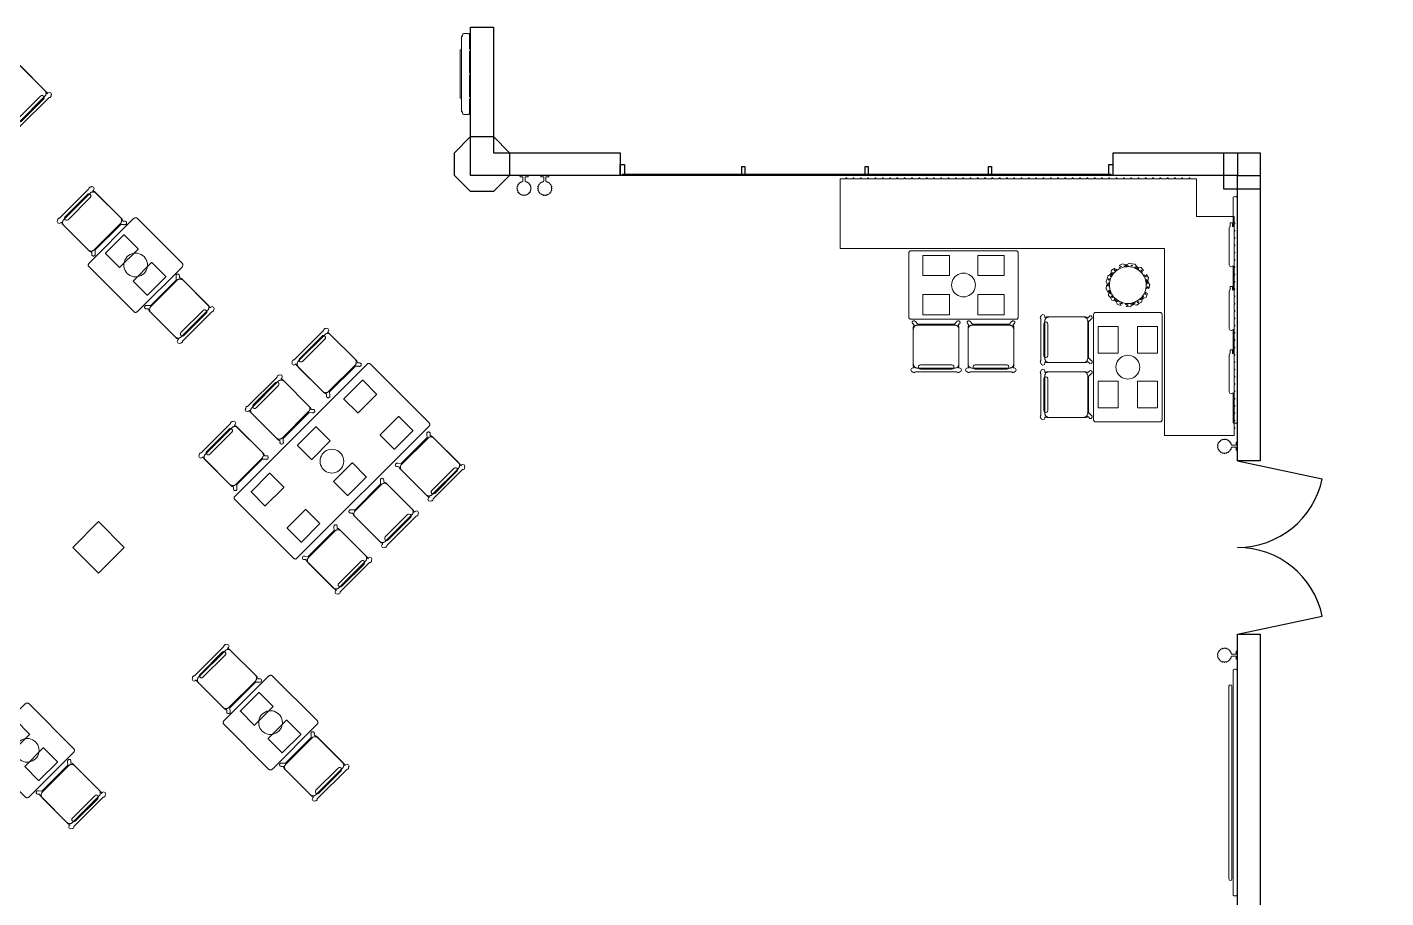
# Model space of a CAD drawing. Extents: x 2172.2 to 2210.6, y 415.3 to 458.1.
# Drawn here: x 2188.66 to 2203.54, y 437.28 to 446.82 of the extents above; entities that cross this region are included whole.
import ezdxf

# ---------------------------------------------------------------- set-up
doc = ezdxf.new("R2010")
doc.units = 0
for name, color, linetype, lineweight in [('AYAA_M3_BANQUETTES', 7, 'CONTINUOUS', 18), ('AYAA_M3_CHAIRS', 7, 'CONTINUOUS', 18), ('AYAA_M3_COLUMNS', 7, 'CONTINUOUS', 30), ('AYAA_M3_FINE_DETAIL', 7, 'CONTINUOUS', 9), ('AYAA_M3_GLAZING', 7, 'CONTINUOUS', 13), ('AYAA_M3_PLANTS', 7, 'CONTINUOUS', 18), ('AYAA_M3_TABLES', 7, 'CONTINUOUS', 18), ('AYAA_M3_WALL_DECOR', 7, 'CONTINUOUS', 13), ('AYAA_M3_WALL_LIGHTS', 7, 'CONTINUOUS', 13), ('AYAA_M3_WALLS', 7, 'CONTINUOUS', 30)]:
    doc.layers.add(name, color=color, linetype=linetype, lineweight=lineweight)

# ---------------------------------------------------------------- blocks, each defined once
blk = doc.blocks.new('AYAA_M3_ARCHITECTURE')
at = {"layer": 'AYAA_M3_COLUMNS', "linetype": 'CONTINUOUS', "lineweight": -2}
for points in [[(3.511421, 11.014322), (3.334645, 11.191097), (3.334678, 11.441131), (3.511421, 11.61787), (3.761419, 11.61787), (3.938195, 11.441095), (3.938195, 11.191097), (3.761419, 11.014322)], [(12.161418, 11.441093), (12.161418, 11.041099), (11.76142, 11.041145), (11.761422, 11.441093)], [(-0.56358, 7.398936), (-0.28074, 7.116096), (-0.56358, 6.833257), (-0.846388, 7.116131)]]:
    blk.add_lwpolyline(points, close=True, dxfattribs=at)
at = {"layer": 'AYAA_M3_GLAZING', "linetype": 'CONTINUOUS', "lineweight": -2}
blk.add_lwpolyline([(10.524808, 11.206096), (10.524808, 11.191096), (5.174808, 11.191096), (5.174808, 11.206096)], close=True, dxfattribs=at)
at = {"layer": 'AYAA_M3_WALLS', "linetype": 'CONTINUOUS', "lineweight": -2}
for points in [[(3.51142, 11.191096), (3.51142, 12.816096), (3.76142, 12.816096), (3.76142, 11.441096), (5.149808, 11.441096), (5.149808, 11.191096)], [(5.151808, 11.311096), (5.197808, 11.311096), (5.197808, 11.191096), (5.151808, 11.191096)], [(10.501808, 11.311096), (10.547808, 11.311096), (10.547808, 11.191096), (10.501808, 11.191096)], [(10.549808, 11.441096), (11.91142, 11.441096), (11.91142, 11.191096), (10.549808, 11.191096)], [(6.482808, 11.291096), (6.516808, 11.291096), (6.516808, 11.191096), (6.482808, 11.191096)], [(7.866808, 11.291096), (7.866808, 11.191096), (7.832808, 11.191096), (7.832808, 11.291096)], [(9.216808, 11.291096), (9.216808, 11.191096), (9.182808, 11.191096), (9.182808, 11.291096)], [(11.91142, 11.191096), (12.16142, 11.191096), (12.16142, 8.066096), (11.91142, 8.066096)], [(11.91142, 2.791096), (11.91142, 6.166096), (12.16142, 6.166096), (12.16142, 3.041096), (13.53642, 3.041096), (13.53642, 2.791096)]]:
    blk.add_lwpolyline(points, close=True, dxfattribs=at)
blk = doc.blocks.new('AYAA_M3_DOOR_D2')
at = {"color": 0, "linetype": 'CONTINUOUS'}
for points in [[(-0.95, 0), (-0.752, 0.929)], [(0.95, 0), (0.752, 0.929)]]:
    blk.add_lwpolyline(points, dxfattribs=at)
at = {"color": 0}
for centre, start, end in [((-0.95, 0), 0, 78), ((0.95, 0), 102, 180)]:
    blk.add_arc(centre, 0.95, start, end, dxfattribs=at)
blk = doc.blocks.new('AYAA_M3_UNIQUE_WALL_COMPOSITION_07')
at = {"color": 0, "linetype": 'CONTINUOUS', "lineweight": -2}
for points in [[(-0.41515, -0.086), (-0.41515, -0.084), (-0.414482, -0.081503), (-0.412647, -0.079668), (-0.412019, -0.0795), (-0.42865, -0.0795), (-0.435641, -0.07763), (-0.44078, -0.072491), (-0.44265, -0.0655), (-0.44265, -0.0185), (-0.44078, -0.011509), (-0.435641, -0.00637), (-0.42865, -0.0045), (-0.27105, -0.0045), (-0.27105, -0.003), (-0.44265, -0.003), (-0.44265, 0.008), (0.44265, 0.008), (0.44265, -0.003), (0.27105, -0.003), (0.27105, -0.0045), (0.42865, -0.0045), (0.435641, -0.00637), (0.44078, -0.011509), (0.44265, -0.0185), (0.44265, -0.0655), (0.44078, -0.072491), (0.435641, -0.07763), (0.42865, -0.0795), (0.412019, -0.0795), (0.412647, -0.079668), (0.414482, -0.081503), (0.41515, -0.084), (0.41515, -0.086), (0.414482, -0.088497), (0.412647, -0.090332), (0.41015, -0.091), (-0.41015, -0.091), (-0.412647, -0.090332), (-0.414482, -0.088497)], [(-0.258508, -0.092), (0.258508, -0.092), (0.26416, -0.094343), (0.266501, -0.1), (0.26416, -0.105657), (0.258508, -0.108), (-0.258508, -0.108), (-0.264164, -0.105657), (-0.266508, -0.1), (-0.264164, -0.094343)], [(-0.01, -0.003), (-0.25105, -0.003), (-0.25105, -0.0045), (-0.01, -0.0045)], [(0.25105, -0.003), (0.01, -0.003), (0.01, -0.0045), (0.25105, -0.0045)]]:
    blk.add_lwpolyline(points, close=True, dxfattribs=at)
blk = doc.blocks.new('AYAA_M3_UNIQUE_WALL_COMPOSITION_11')
at = {"color": 0, "linetype": 'CONTINUOUS', "lineweight": -2}
blk.add_lwpolyline([(-0.914183, -0.046797), (-0.907914, -0.0442), (-1.22544, -0.0442), (-1.233709, -0.041988), (-1.239788, -0.035909), (-1.242, -0.02764), (-1.242, -0.01936), (-1.239788, -0.011091), (-1.234257, -0.00556), (-1.242, -0.00556), (-1.242, 0.00456), (1.242, 0.00456), (1.242, -0.00556), (1.234257, -0.00556), (1.239788, -0.011091), (1.242, -0.01936), (1.242, -0.02764), (1.239788, -0.035909), (1.233709, -0.041988), (1.22544, -0.0442), (0.907843, -0.0442), (0.914067, -0.046797), (0.920756, -0.06306), (0.914067, -0.079323), (0.89792, -0.08606), (0.49312, -0.08606), (0.476857, -0.079323), (0.475837, -0.07686), (0.44252, -0.07686), (0.43933, -0.072818), (0.438009, -0.06306), (0.43933, -0.053302), (0.44252, -0.04926), (0.475837, -0.04926), (0.476857, -0.046797), (0.483126, -0.0442), (0.212323, -0.0442), (0.218547, -0.046797), (0.225236, -0.06306), (0.218547, -0.079323), (0.2024, -0.08606), (-0.2024, -0.08606), (-0.218663, -0.079323), (-0.219683, -0.07686), (-0.253, -0.07686), (-0.25619, -0.072818), (-0.257511, -0.06306), (-0.25619, -0.053302), (-0.253, -0.04926), (-0.219683, -0.04926), (-0.218663, -0.046797), (-0.212394, -0.0442), (-0.483197, -0.0442), (-0.476973, -0.046797), (-0.470284, -0.06306), (-0.476973, -0.079323), (-0.49312, -0.08606), (-0.89792, -0.08606), (-0.914183, -0.079323), (-0.915203, -0.07686), (-0.94852, -0.07686), (-0.95171, -0.072818), (-0.953031, -0.06306), (-0.95171, -0.053302), (-0.94852, -0.04926), (-0.915203, -0.04926)], close=True, dxfattribs=at)
blk = doc.blocks.new('AYAA_M3_UNIQUE_WALL_COMPOSITION_12')
at = {"color": 0, "linetype": 'CONTINUOUS', "lineweight": -2}
for points in [[(-1.239788, -0.036029), (-1.242, -0.02776), (-1.242, -0.01948), (-1.239788, -0.011211), (-1.234257, -0.00568), (-1.242, -0.00568), (-1.242, 0.00444), (1.242, 0.00444), (1.242, -0.00568), (1.234257, -0.00568), (1.239788, -0.011211), (1.242, -0.01948), (1.242, -0.02776), (1.239788, -0.036029), (1.233709, -0.042108), (1.22544, -0.04432), (-1.22544, -0.04432), (-1.233709, -0.042108)], [(-1.067653, -0.06067), (-1.056126, -0.05582), (1.056126, -0.05582), (1.067653, -0.06067), (1.072428, -0.07238), (1.067653, -0.08409), (1.056126, -0.08894), (-1.056126, -0.08894), (-1.067653, -0.08409), (-1.072428, -0.07238)]]:
    blk.add_lwpolyline(points, close=True, dxfattribs=at)
blk = doc.blocks.new('AYAA_M3_SCONCE')
at = {"color": 0, "linetype": 'CONTINUOUS', "lineweight": -2}
blk.add_lwpolyline([(-0.066057, -0.178967), (-0.064423, -0.178291), (-0.064952, -0.1775), (-0.069291, -0.168701), (-0.071015, -0.163622), (-0.072921, -0.164412), (-0.075043, -0.163533), (-0.075921, -0.161412), (-0.075043, -0.15929), (-0.072921, -0.158412), (-0.072618, -0.158538), (-0.074358, -0.149789), (-0.074835, -0.142517), (-0.076, -0.143), (-0.078121, -0.142121), (-0.079, -0.14), (-0.078121, -0.137879), (-0.076, -0.137), (-0.074835, -0.137483), (-0.074358, -0.130211), (-0.072618, -0.121462), (-0.072921, -0.121588), (-0.075043, -0.12071), (-0.075921, -0.118588), (-0.075043, -0.116467), (-0.072921, -0.115588), (-0.071015, -0.116378), (-0.069291, -0.111299), (-0.064952, -0.1025), (-0.064423, -0.101709), (-0.066057, -0.101033), (-0.066935, -0.098911), (-0.066057, -0.09679), (-0.063935, -0.095911), (-0.061814, -0.09679), (-0.061555, -0.097416), (-0.059501, -0.094343), (-0.053033, -0.086967), (-0.050898, -0.085095), (-0.051891, -0.084684), (-0.052769, -0.082563), (-0.051891, -0.080442), (-0.049769, -0.079563), (-0.047648, -0.080442), (-0.0471, -0.081764), (-0.045657, -0.080499), (-0.0375, -0.075048), (-0.033493, -0.073072), (-0.033693, -0.072989), (-0.034572, -0.070868), (-0.033693, -0.068747), (-0.031572, -0.067868), (-0.02945, -0.068747), (-0.028646, -0.07069), (-0.019411, -0.067556), (-0.013177, -0.066316), (-0.013816, -0.064774), (-0.012937, -0.062652), (-0.012, -0.062264), (-0.012, -0.014), (-0.037, -0.014), (-0.040995, -0.012931), (-0.043931, -0.009995), (-0.045, -0.006), (-0.043931, -0.002005), (-0.040995, 0.000931), (-0.037, 0.002), (0.037, 0.002), (0.040995, 0.000931), (0.043931, -0.002005), (0.045, -0.006), (0.043931, -0.009995), (0.040995, -0.012931), (0.037, -0.014), (0.012, -0.014), (0.012, -0.062264), (0.012937, -0.062652), (0.013816, -0.064774), (0.013177, -0.066316), (0.019411, -0.067556), (0.028646, -0.07069), (0.02945, -0.068747), (0.031572, -0.067868), (0.033693, -0.068747), (0.034572, -0.070868), (0.033693, -0.072989), (0.033493, -0.073072), (0.0375, -0.075048), (0.045657, -0.080499), (0.0471, -0.081764), (0.047648, -0.080442), (0.049769, -0.079563), (0.051891, -0.080442), (0.052769, -0.082563), (0.051891, -0.084684), (0.050898, -0.085095), (0.053033, -0.086967), (0.059501, -0.094343), (0.061555, -0.097416), (0.061814, -0.09679), (0.063935, -0.095911), (0.066057, -0.09679), (0.066935, -0.098911), (0.066057, -0.101033), (0.064423, -0.101709), (0.064952, -0.1025), (0.069291, -0.111299), (0.071015, -0.116378), (0.072921, -0.115588), (0.075043, -0.116467), (0.075921, -0.118588), (0.075043, -0.12071), (0.072921, -0.121588), (0.072618, -0.121462), (0.074358, -0.130211), (0.074835, -0.137483), (0.076, -0.137), (0.078121, -0.137879), (0.079, -0.14), (0.078121, -0.142121), (0.076, -0.143), (0.074835, -0.142517), (0.074358, -0.149789), (0.072618, -0.158538), (0.072921, -0.158412), (0.075043, -0.15929), (0.075921, -0.161412), (0.075043, -0.163533), (0.072921, -0.164412), (0.071015, -0.163622), (0.069291, -0.168701), (0.064952, -0.1775), (0.064423, -0.178291), (0.066057, -0.178967), (0.066935, -0.181089), (0.066057, -0.18321), (0.063935, -0.184089), (0.061814, -0.18321), (0.061555, -0.182584), (0.059501, -0.185657), (0.053033, -0.193033), (0.050898, -0.194905), (0.051891, -0.195316), (0.052769, -0.197437), (0.051891, -0.199558), (0.049769, -0.200437), (0.047648, -0.199558), (0.0471, -0.198236), (0.045657, -0.199501), (0.0375, -0.204952), (0.033493, -0.206928), (0.033693, -0.207011), (0.034572, -0.209132), (0.033693, -0.211253), (0.031572, -0.212132), (0.02945, -0.211253), (0.028646, -0.20931), (0.019411, -0.212444), (0.013177, -0.213684), (0.013816, -0.215226), (0.012937, -0.217348), (0.010816, -0.218226), (0.008695, -0.217348), (0.007816, -0.215226), (0.008131, -0.214467), (0, -0.215), (-0.008131, -0.214467), (-0.007816, -0.215226), (-0.008695, -0.217348), (-0.010816, -0.218226), (-0.012937, -0.217348), (-0.013816, -0.215226), (-0.013177, -0.213684), (-0.019411, -0.212444), (-0.028646, -0.20931), (-0.02945, -0.211253), (-0.031572, -0.212132), (-0.033693, -0.211253), (-0.034572, -0.209132), (-0.033693, -0.207011), (-0.033493, -0.206928), (-0.0375, -0.204952), (-0.045657, -0.199501), (-0.0471, -0.198236), (-0.047648, -0.199558), (-0.049769, -0.200437), (-0.051891, -0.199558), (-0.052769, -0.197437), (-0.051891, -0.195316), (-0.050898, -0.194905), (-0.053033, -0.193033), (-0.059501, -0.185657), (-0.061555, -0.182584), (-0.061814, -0.18321), (-0.063935, -0.184089), (-0.066057, -0.18321), (-0.066935, -0.181089)], close=True, dxfattribs=at)
blk = doc.blocks.new('AYAA_M3_DINING_TWO_SQUARE')
at = {"color": 0, "linetype": 'CONTINUOUS', "lineweight": -2}
blk.add_lwpolyline([(-0.374615, 0.353911), (-0.373471, 0.357725), (-0.371594, 0.36135), (-0.369032, 0.364695), (-0.365847, 0.367678), (-0.362118, 0.370225), (-0.357937, 0.372275), (-0.353407, 0.373776), (-0.348639, 0.374692), (-0.34375, 0.375), (0.34375, 0.375), (0.348639, 0.374692), (0.353407, 0.373776), (0.357937, 0.372275), (0.362118, 0.370225), (0.365847, 0.367678), (0.369032, 0.364695), (0.371594, 0.36135), (0.373471, 0.357725), (0.374615, 0.353911), (0.375, 0.35), (0.375, -0.35), (0.374615, -0.353911), (0.373471, -0.357725), (0.371594, -0.36135), (0.369032, -0.364695), (0.365847, -0.367678), (0.362118, -0.370225), (0.357937, -0.372275), (0.353407, -0.373776), (0.348639, -0.374692), (0.34375, -0.375), (-0.34375, -0.375), (-0.348639, -0.374692), (-0.353407, -0.373776), (-0.357937, -0.372275), (-0.362118, -0.370225), (-0.365847, -0.367678), (-0.369032, -0.364695), (-0.371594, -0.36135), (-0.373471, -0.357725), (-0.374615, -0.353911), (-0.375, -0.35), (-0.375, 0.35)], close=True, dxfattribs=at)
at = {"layer": 'AYAA_M3_FINE_DETAIL', "linetype": 'CONTINUOUS', "lineweight": -2}
for points in [[(-0.144733, 0.106001), (-0.145, 0.107), (-0.145, 0.323), (-0.144733, 0.323999), (-0.143999, 0.324733), (-0.143, 0.325), (0.143, 0.325), (0.143999, 0.324733), (0.144733, 0.323999), (0.145, 0.323), (0.145, 0.107), (0.144733, 0.106001), (0.143999, 0.105267), (0.143, 0.105), (-0.143, 0.105), (-0.143999, 0.105267)], [(-0.123637, 0.040172), (-0.115831, 0.059019), (-0.105172, 0.076412), (-0.091924, 0.091924), (-0.076412, 0.105172), (-0.059019, 0.115831), (-0.040172, 0.123637), (-0.020336, 0.128399), (0, 0.13), (0.020336, 0.128399), (0.040172, 0.123637), (0.059019, 0.115831), (0.076412, 0.105172), (0.091924, 0.091924), (0.105172, 0.076412), (0.115831, 0.059019), (0.123637, 0.040172), (0.128399, 0.020336), (0.13, 0), (0.128399, -0.020336), (0.123637, -0.040172), (0.115831, -0.059019), (0.105172, -0.076412), (0.091924, -0.091924), (0.076412, -0.105172), (0.059019, -0.115831), (0.040172, -0.123637), (0.020336, -0.128399), (0, -0.13), (-0.020336, -0.128399), (-0.040172, -0.123637), (-0.059019, -0.115831), (-0.076412, -0.105172), (-0.091924, -0.091924), (-0.105172, -0.076412), (-0.115831, -0.059019), (-0.123637, -0.040172), (-0.128399, -0.020336), (-0.13, 0), (-0.128399, 0.020336)], [(-0.144733, -0.106001), (-0.143999, -0.105267), (-0.143, -0.105), (0.143, -0.105), (0.143999, -0.105267), (0.144733, -0.106001), (0.145, -0.107), (0.145, -0.323), (0.144733, -0.323999), (0.143999, -0.324733), (0.143, -0.325), (-0.143, -0.325), (-0.143999, -0.324733), (-0.144733, -0.323999), (-0.145, -0.323), (-0.145, -0.107)]]:
    blk.add_lwpolyline(points, close=True, dxfattribs=at)
blk = doc.blocks.new('AYAA_M3_CHAIR_OLIVE')
at = {"color": 0, "linetype": 'CONTINUOUS', "lineweight": -2}
for points in [[(-0.255, -0.233), (-0.242972, -0.233), (-0.245992, -0.22998), (-0.25, -0.215), (-0.25, 0.215), (-0.245992, 0.22998), (-0.240149, 0.235823), (-0.252556, 0.249383), (-0.254118, 0.250179), (-0.258321, 0.254382), (-0.26102, 0.259679), (-0.26195, 0.26555), (-0.26102, 0.271421), (-0.258321, 0.276718), (-0.254118, 0.280921), (-0.248821, 0.28362), (-0.24295, 0.28455), (-0.237079, 0.28362), (-0.231782, 0.280921), (-0.227579, 0.276718), (-0.22608, 0.273776), (-0.20172, 0.24715), (-0.200943, 0.245), (0.200943, 0.245), (0.20172, 0.24715), (0.22608, 0.273776), (0.227579, 0.276718), (0.231782, 0.280921), (0.237079, 0.28362), (0.24295, 0.28455), (0.248821, 0.28362), (0.254118, 0.280921), (0.258321, 0.276718), (0.26102, 0.271421), (0.26195, 0.26555), (0.26102, 0.259679), (0.258321, 0.254382), (0.254118, 0.250179), (0.252556, 0.249383), (0.240149, 0.235823), (0.245992, 0.22998), (0.25, 0.215), (0.25, -0.215), (0.245992, -0.22998), (0.242972, -0.233), (0.255, -0.233), (0.270556, -0.239444), (0.277, -0.255), (0.270556, -0.270556), (0.259027, -0.275332), (0.258321, -0.276718), (0.254118, -0.280921), (0.248821, -0.28362), (0.24295, -0.28455), (0.237079, -0.28362), (0.231782, -0.280921), (0.227861, -0.277), (-0.227861, -0.277), (-0.231782, -0.280921), (-0.237079, -0.28362), (-0.24295, -0.28455), (-0.248821, -0.28362), (-0.254118, -0.280921), (-0.258321, -0.276718), (-0.259027, -0.275332), (-0.270556, -0.270556), (-0.277, -0.255), (-0.270556, -0.239444)], [(-0.247475, -0.204863), (-0.248872, -0.200013), (-0.249717, -0.195038), (-0.25, -0.19), (-0.25, 0.19), (-0.249717, 0.195038), (-0.248872, 0.200013), (-0.247475, 0.204863), (-0.245544, 0.209525), (-0.243103, 0.213941), (-0.240182, 0.218057), (-0.23682, 0.22182), (-0.233057, 0.225182), (-0.228941, 0.228103), (-0.224525, 0.230544), (-0.219863, 0.232475), (-0.215013, 0.233872), (-0.210038, 0.234717), (-0.205, 0.235), (0.205, 0.235), (0.210038, 0.234717), (0.215013, 0.233872), (0.219863, 0.232475), (0.224525, 0.230544), (0.228941, 0.228103), (0.233057, 0.225182), (0.23682, 0.22182), (0.240182, 0.218057), (0.243103, 0.213941), (0.245544, 0.209525), (0.247475, 0.204863), (0.248872, 0.200013), (0.249717, 0.195038), (0.25, 0.19), (0.25, -0.19), (0.249717, -0.195038), (0.248872, -0.200013), (0.247475, -0.204863), (0.245544, -0.209525), (0.243103, -0.213941), (0.240182, -0.218057), (0.23682, -0.22182), (0.233057, -0.225182), (0.228941, -0.228103), (0.224525, -0.230544), (0.219863, -0.232475), (0.215013, -0.233872), (0.210038, -0.234717), (0.205, -0.235), (-0.205, -0.235), (-0.210038, -0.234717), (-0.215013, -0.233872), (-0.219863, -0.232475), (-0.224525, -0.230544), (-0.228941, -0.228103), (-0.233057, -0.225182), (-0.23682, -0.22182), (-0.240182, -0.218057), (-0.243103, -0.213941), (-0.245544, -0.209525)], [(-0.183735, -0.203506), (-0.1725, -0.2005), (0.1725, -0.2005), (0.183735, -0.203506), (0.191994, -0.211765), (0.195, -0.223), (0.191994, -0.234235), (0.183735, -0.242494), (0.1725, -0.2455), (-0.1725, -0.2455), (-0.183735, -0.242494), (-0.191994, -0.234235), (-0.195, -0.223), (-0.191994, -0.211765)]]:
    blk.add_lwpolyline(points, close=True, dxfattribs=at)
blk = doc.blocks.new('AYAA_M3_TABLE_SIX')
at = {"color": 0, "linetype": 'CONTINUOUS', "lineweight": -2}
blk.add_lwpolyline([(-1.05, -0.455), (-1.05, 0.455), (-1.049786, 0.458263), (-1.049148, 0.46147), (-1.048097, 0.464567), (-1.046651, 0.4675), (-1.044834, 0.470219), (-1.042678, 0.472678), (-1.040219, 0.474834), (-1.0375, 0.476651), (-1.034567, 0.478097), (-1.03147, 0.479148), (-1.028263, 0.479786), (-1.025, 0.48), (1.025, 0.48), (1.028263, 0.479786), (1.03147, 0.479148), (1.034567, 0.478097), (1.0375, 0.476651), (1.040219, 0.474834), (1.042678, 0.472678), (1.044834, 0.470219), (1.046651, 0.4675), (1.048097, 0.464567), (1.049148, 0.46147), (1.049786, 0.458263), (1.05, 0.455), (1.05, -0.455), (1.049786, -0.458263), (1.049148, -0.46147), (1.048097, -0.464567), (1.046651, -0.4675), (1.044834, -0.470219), (1.042678, -0.472678), (1.040219, -0.474834), (1.0375, -0.476651), (1.034567, -0.478097), (1.03147, -0.479148), (1.028263, -0.479786), (1.025, -0.48), (-1.025, -0.48), (-1.028263, -0.479786), (-1.03147, -0.479148), (-1.034567, -0.478097), (-1.0375, -0.476651), (-1.040219, -0.474834), (-1.042678, -0.472678), (-1.044834, -0.470219), (-1.046651, -0.4675), (-1.048097, -0.464567), (-1.049148, -0.46147), (-1.049786, -0.458263)], close=True, dxfattribs=at)
at = {"layer": 'AYAA_M3_FINE_DETAIL', "linetype": 'CONTINUOUS', "lineweight": -2}
for points in [[(-0.865, 0.388), (-0.864733, 0.388999), (-0.863999, 0.389733), (-0.863, 0.39), (-0.577, 0.39), (-0.576001, 0.389733), (-0.575267, 0.388999), (-0.575, 0.388), (-0.575, 0.172), (-0.575267, 0.171001), (-0.576001, 0.170267), (-0.577, 0.17), (-0.863, 0.17), (-0.863999, 0.170267), (-0.864733, 0.171001), (-0.865, 0.172)], [(0.143999, 0.389733), (0.144733, 0.388999), (0.145, 0.388), (0.145, 0.172), (0.144733, 0.171001), (0.143999, 0.170267), (0.143, 0.17), (-0.143, 0.17), (-0.143999, 0.170267), (-0.144733, 0.171001), (-0.145, 0.172), (-0.145, 0.388), (-0.144733, 0.388999), (-0.143999, 0.389733), (-0.143, 0.39), (0.143, 0.39)], [(0.577, 0.39), (0.863, 0.39), (0.863999, 0.389733), (0.864733, 0.388999), (0.865, 0.388), (0.865, 0.172), (0.864733, 0.171001), (0.863999, 0.170267), (0.863, 0.17), (0.577, 0.17), (0.576001, 0.170267), (0.575267, 0.171001), (0.575, 0.172), (0.575, 0.388), (0.575267, 0.388999), (0.576001, 0.389733)], [(-0.123637, 0.040172), (-0.115831, 0.059019), (-0.105172, 0.076412), (-0.091924, 0.091924), (-0.076412, 0.105172), (-0.059019, 0.115831), (-0.040172, 0.123637), (-0.020336, 0.128399), (0, 0.13), (0.020336, 0.128399), (0.040172, 0.123637), (0.059019, 0.115831), (0.076412, 0.105172), (0.091924, 0.091924), (0.105172, 0.076412), (0.115831, 0.059019), (0.123637, 0.040172), (0.128399, 0.020336), (0.13, 0), (0.128399, -0.020336), (0.123637, -0.040172), (0.115831, -0.059019), (0.105172, -0.076412), (0.091924, -0.091924), (0.076412, -0.105172), (0.059019, -0.115831), (0.040172, -0.123637), (0.020336, -0.128399), (0, -0.13), (-0.020336, -0.128399), (-0.040172, -0.123637), (-0.059019, -0.115831), (-0.076412, -0.105172), (-0.091924, -0.091924), (-0.105172, -0.076412), (-0.115831, -0.059019), (-0.123637, -0.040172), (-0.128399, -0.020336), (-0.13, 0), (-0.128399, 0.020336)], [(-0.576001, -0.170267), (-0.575267, -0.171001), (-0.575, -0.172), (-0.575, -0.388), (-0.575267, -0.388999), (-0.576001, -0.389733), (-0.577, -0.39), (-0.863, -0.39), (-0.863999, -0.389733), (-0.864733, -0.388999), (-0.865, -0.388), (-0.865, -0.172), (-0.864733, -0.171001), (-0.863999, -0.170267), (-0.863, -0.17), (-0.577, -0.17)], [(-0.143, -0.17), (0.143, -0.17), (0.143999, -0.170267), (0.144733, -0.171001), (0.145, -0.172), (0.145, -0.388), (0.144733, -0.388999), (0.143999, -0.389733), (0.143, -0.39), (-0.143, -0.39), (-0.143999, -0.389733), (-0.144733, -0.388999), (-0.145, -0.388), (-0.145, -0.172), (-0.144733, -0.171001), (-0.143999, -0.170267)], [(0.576001, -0.170267), (0.577, -0.17), (0.863, -0.17), (0.863999, -0.170267), (0.864733, -0.171001), (0.865, -0.172), (0.865, -0.388), (0.864733, -0.388999), (0.863999, -0.389733), (0.863, -0.39), (0.577, -0.39), (0.576001, -0.389733), (0.575267, -0.388999), (0.575, -0.388), (0.575, -0.172), (0.575267, -0.171001)]]:
    blk.add_lwpolyline(points, close=True, dxfattribs=at)
blk = doc.blocks.new('AYAA_M3_CHAIR_IVORY')
at = {"color": 0, "linetype": 'CONTINUOUS', "lineweight": -2}
for points in [[(-0.255, -0.233), (-0.242972, -0.233), (-0.245992, -0.22998), (-0.25, -0.215), (-0.25, 0.215), (-0.245992, 0.22998), (-0.240149, 0.235823), (-0.252556, 0.249383), (-0.254118, 0.250179), (-0.258321, 0.254382), (-0.26102, 0.259679), (-0.26195, 0.26555), (-0.26102, 0.271421), (-0.258321, 0.276718), (-0.254118, 0.280921), (-0.248821, 0.28362), (-0.24295, 0.28455), (-0.237079, 0.28362), (-0.231782, 0.280921), (-0.227579, 0.276718), (-0.22608, 0.273776), (-0.20172, 0.24715), (-0.200943, 0.245), (0.200943, 0.245), (0.20172, 0.24715), (0.22608, 0.273776), (0.227579, 0.276718), (0.231782, 0.280921), (0.237079, 0.28362), (0.24295, 0.28455), (0.248821, 0.28362), (0.254118, 0.280921), (0.258321, 0.276718), (0.26102, 0.271421), (0.26195, 0.26555), (0.26102, 0.259679), (0.258321, 0.254382), (0.254118, 0.250179), (0.252556, 0.249383), (0.240149, 0.235823), (0.245992, 0.22998), (0.25, 0.215), (0.25, -0.215), (0.245992, -0.22998), (0.242972, -0.233), (0.255, -0.233), (0.270556, -0.239444), (0.277, -0.255), (0.270556, -0.270556), (0.259027, -0.275332), (0.258321, -0.276718), (0.254118, -0.280921), (0.248821, -0.28362), (0.24295, -0.28455), (0.237079, -0.28362), (0.231782, -0.280921), (0.227861, -0.277), (-0.227861, -0.277), (-0.231782, -0.280921), (-0.237079, -0.28362), (-0.24295, -0.28455), (-0.248821, -0.28362), (-0.254118, -0.280921), (-0.258321, -0.276718), (-0.259027, -0.275332), (-0.270556, -0.270556), (-0.277, -0.255), (-0.270556, -0.239444)], [(-0.247475, -0.204863), (-0.248872, -0.200013), (-0.249717, -0.195038), (-0.25, -0.19), (-0.25, 0.19), (-0.249717, 0.195038), (-0.248872, 0.200013), (-0.247475, 0.204863), (-0.245544, 0.209525), (-0.243103, 0.213941), (-0.240182, 0.218057), (-0.23682, 0.22182), (-0.233057, 0.225182), (-0.228941, 0.228103), (-0.224525, 0.230544), (-0.219863, 0.232475), (-0.215013, 0.233872), (-0.210038, 0.234717), (-0.205, 0.235), (0.205, 0.235), (0.210038, 0.234717), (0.215013, 0.233872), (0.219863, 0.232475), (0.224525, 0.230544), (0.228941, 0.228103), (0.233057, 0.225182), (0.23682, 0.22182), (0.240182, 0.218057), (0.243103, 0.213941), (0.245544, 0.209525), (0.247475, 0.204863), (0.248872, 0.200013), (0.249717, 0.195038), (0.25, 0.19), (0.25, -0.19), (0.249717, -0.195038), (0.248872, -0.200013), (0.247475, -0.204863), (0.245544, -0.209525), (0.243103, -0.213941), (0.240182, -0.218057), (0.23682, -0.22182), (0.233057, -0.225182), (0.228941, -0.228103), (0.224525, -0.230544), (0.219863, -0.232475), (0.215013, -0.233872), (0.210038, -0.234717), (0.205, -0.235), (-0.205, -0.235), (-0.210038, -0.234717), (-0.215013, -0.233872), (-0.219863, -0.232475), (-0.224525, -0.230544), (-0.228941, -0.228103), (-0.233057, -0.225182), (-0.23682, -0.22182), (-0.240182, -0.218057), (-0.243103, -0.213941), (-0.245544, -0.209525)], [(-0.183735, -0.203506), (-0.1725, -0.2005), (0.1725, -0.2005), (0.183735, -0.203506), (0.191994, -0.211765), (0.195, -0.223), (0.191994, -0.234235), (0.183735, -0.242494), (0.1725, -0.2455), (-0.1725, -0.2455), (-0.183735, -0.242494), (-0.191994, -0.234235), (-0.195, -0.223), (-0.191994, -0.211765)]]:
    blk.add_lwpolyline(points, close=True, dxfattribs=at)
blk = doc.blocks.new('AYAA_M3_TRIANGLE_L_ENTRY_BANQUETTE')
at = {"color": 0, "linetype": 'CONTINUOUS', "lineweight": -2}
blk.add_lwpolyline([(0.035, 0.6), (0.027, 0.6), (0.027, 0.609), (0.035, 0.609), (0.035, 0.68), (0.027, 0.68), (0.027, 0.689), (0.035, 0.689), (0.035, 0.76), (0.027, 0.76), (0.027, 0.769), (0.035, 0.769), (0.035, 0.84), (0.027, 0.84), (0.027, 0.849), (0.035, 0.849), (0.035, 0.92), (0.027, 0.92), (0.027, 0.929), (0.035, 0.929), (0.035, 1), (0.027, 1), (0.027, 1.009), (0.035, 1.009), (0.035, 1.08), (0.027, 1.08), (0.027, 1.089), (0.035, 1.089), (0.035, 1.16), (0.027, 1.16), (0.027, 1.169), (0.035, 1.169), (0.035, 1.24), (0.027, 1.24), (0.027, 1.249), (0.035, 1.249), (0.035, 1.32), (0.027, 1.32), (0.027, 1.329), (0.035, 1.329), (0.035, 1.4), (0.027, 1.4), (0.027, 1.409), (0.035, 1.409), (0.035, 1.48), (0.027, 1.48), (0.027, 1.489), (0.035, 1.489), (0.035, 1.56), (0.027, 1.56), (0.027, 1.569), (0.035, 1.569), (0.035, 1.64), (0.027, 1.64), (0.027, 1.649), (0.035, 1.649), (0.035, 1.72), (0.027, 1.72), (0.027, 1.729), (0.035, 1.729), (0.035, 1.8), (0.027, 1.8), (0.027, 1.809), (0.035, 1.809), (0.035, 1.88), (0.027, 1.88), (0.027, 1.889), (0.035, 1.889), (0.035, 1.96), (0.027, 1.96), (0.027, 1.969), (0.035, 1.969), (0.035, 2.04), (0.027, 2.04), (0.027, 2.049), (0.035, 2.049), (0.035, 2.12), (0.027, 2.12), (0.027, 2.129), (0.035, 2.129), (0.035, 2.2), (0.027, 2.2), (0.027, 2.209), (0.035, 2.209), (0.035, 2.28), (0.027, 2.28), (0.027, 2.289), (0.035, 2.289), (0.035, 2.36), (0.027, 2.36), (0.027, 2.369), (0.035, 2.369), (0.035, 2.44), (0.027, 2.44), (0.027, 2.449), (0.035, 2.449), (0.035, 2.52), (0.027, 2.52), (0.027, 2.529), (0.035, 2.529), (0.035, 2.6), (0.027, 2.6), (0.027, 2.609), (0.035, 2.609), (0.035, 2.68), (0.027, 2.68), (0.027, 2.689), (0.035, 2.689), (0.035, 2.76), (0.027, 2.76), (0.027, 2.769), (0.035, 2.769), (0.035, 2.85), (0.8, 2.85), (0.8, 0.8), (4.35, 0.8), (4.35, 0.035), (4.289, 0.035), (4.289, 0.027), (4.28, 0.027), (4.28, 0.035), (4.209, 0.035), (4.209, 0.027), (4.2, 0.027), (4.2, 0.035), (4.129, 0.035), (4.129, 0.027), (4.12, 0.027), (4.12, 0.035), (4.049, 0.035), (4.049, 0.027), (4.04, 0.027), (4.04, 0.035), (3.969, 0.035), (3.969, 0.027), (3.96, 0.027), (3.96, 0.035), (3.889, 0.035), (3.889, 0.027), (3.88, 0.027), (3.88, 0.035), (3.809, 0.035), (3.809, 0.027), (3.8, 0.027), (3.8, 0.035), (3.729, 0.035), (3.729, 0.027), (3.72, 0.027), (3.72, 0.035), (3.649, 0.035), (3.649, 0.027), (3.64, 0.027), (3.64, 0.035), (3.569, 0.035), (3.569, 0.027), (3.56, 0.027), (3.56, 0.035), (3.489, 0.035), (3.489, 0.027), (3.48, 0.027), (3.48, 0.035), (3.409, 0.035), (3.409, 0.027), (3.4, 0.027), (3.4, 0.035), (3.329, 0.035), (3.329, 0.027), (3.32, 0.027), (3.32, 0.035), (3.249, 0.035), (3.249, 0.027), (3.24, 0.027), (3.24, 0.035), (3.169, 0.035), (3.169, 0.027), (3.16, 0.027), (3.16, 0.035), (3.089, 0.035), (3.089, 0.027), (3.08, 0.027), (3.08, 0.035), (3.009, 0.035), (3.009, 0.027), (3, 0.027), (3, 0.035), (2.929, 0.035), (2.929, 0.027), (2.92, 0.027), (2.92, 0.035), (2.849, 0.035), (2.849, 0.027), (2.84, 0.027), (2.84, 0.035), (2.769, 0.035), (2.769, 0.027), (2.76, 0.027), (2.76, 0.035), (2.689, 0.035), (2.689, 0.027), (2.68, 0.027), (2.68, 0.035), (2.609, 0.035), (2.609, 0.027), (2.6, 0.027), (2.6, 0.035), (2.529, 0.035), (2.529, 0.027), (2.52, 0.027), (2.52, 0.035), (2.449, 0.035), (2.449, 0.027), (2.44, 0.027), (2.44, 0.035), (2.369, 0.035), (2.369, 0.027), (2.36, 0.027), (2.36, 0.035), (2.289, 0.035), (2.289, 0.027), (2.28, 0.027), (2.28, 0.035), (2.209, 0.035), (2.209, 0.027), (2.2, 0.027), (2.2, 0.035), (2.129, 0.035), (2.129, 0.027), (2.12, 0.027), (2.12, 0.035), (2.049, 0.035), (2.049, 0.027), (2.04, 0.027), (2.04, 0.035), (1.969, 0.035), (1.969, 0.027), (1.96, 0.027), (1.96, 0.035), (1.889, 0.035), (1.889, 0.027), (1.88, 0.027), (1.88, 0.035), (1.809, 0.035), (1.809, 0.027), (1.8, 0.027), (1.8, 0.035), (1.729, 0.035), (1.729, 0.027), (1.72, 0.027), (1.72, 0.035), (1.649, 0.035), (1.649, 0.027), (1.64, 0.027), (1.64, 0.035), (1.569, 0.035), (1.569, 0.027), (1.56, 0.027), (1.56, 0.035), (1.489, 0.035), (1.489, 0.027), (1.48, 0.027), (1.48, 0.035), (1.409, 0.035), (1.409, 0.027), (1.4, 0.027), (1.4, 0.035), (1.329, 0.035), (1.329, 0.027), (1.32, 0.027), (1.32, 0.035), (1.249, 0.035), (1.249, 0.027), (1.24, 0.027), (1.24, 0.035), (1.169, 0.035), (1.169, 0.027), (1.16, 0.027), (1.16, 0.035), (1.089, 0.035), (1.089, 0.027), (1.08, 0.027), (1.08, 0.035), (1.009, 0.035), (1.009, 0.027), (1, 0.027), (1, 0.035), (0.929, 0.035), (0.929, 0.027), (0.92, 0.027), (0.92, 0.035), (0.849, 0.035), (0.849, 0.027), (0.84, 0.027), (0.84, 0.035), (0.769, 0.035), (0.769, 0.027), (0.76, 0.027), (0.76, 0.035), (0.689, 0.035), (0.689, 0.027), (0.68, 0.027), (0.68, 0.035), (0.609, 0.035), (0.609, 0.027), (0.6, 0.027), (0.6, 0.035), (0.529, 0.035), (0.529, 0.027), (0.52, 0.027), (0.52, 0.035), (0.45, 0.035), (0.45, 0.048), (0.448, 0.048), (0.448, 0.092), (0.45, 0.092), (0.45, 0.45), (0.035, 0.45), (0.035, 0.52), (0.027, 0.52), (0.027, 0.529), (0.035, 0.529)], close=True, dxfattribs=at)
blk = doc.blocks.new('AYAA_M3_DINING_2')
at = {"color": 0, "linetype": 'CONTINUOUS', "lineweight": -2}
blk.add_lwpolyline([(-0.599692, 0.353911), (-0.598776, 0.357725), (-0.597275, 0.36135), (-0.595225, 0.364695), (-0.592678, 0.367678), (-0.589695, 0.370225), (-0.58635, 0.372275), (-0.582725, 0.373776), (-0.578911, 0.374692), (-0.575, 0.375), (0.575, 0.375), (0.578911, 0.374692), (0.582725, 0.373776), (0.58635, 0.372275), (0.589695, 0.370225), (0.592678, 0.367678), (0.595225, 0.364695), (0.597275, 0.36135), (0.598776, 0.357725), (0.599692, 0.353911), (0.6, 0.35), (0.6, -0.35), (0.599692, -0.353911), (0.598776, -0.357725), (0.597275, -0.36135), (0.595225, -0.364695), (0.592678, -0.367678), (0.589695, -0.370225), (0.58635, -0.372275), (0.582725, -0.373776), (0.578911, -0.374692), (0.575, -0.375), (-0.575, -0.375), (-0.578911, -0.374692), (-0.582725, -0.373776), (-0.58635, -0.372275), (-0.589695, -0.370225), (-0.592678, -0.367678), (-0.595225, -0.364695), (-0.597275, -0.36135), (-0.598776, -0.357725), (-0.599692, -0.353911), (-0.6, -0.35), (-0.6, 0.35)], close=True, dxfattribs=at)
at = {"layer": 'AYAA_M3_FINE_DETAIL', "linetype": 'CONTINUOUS', "lineweight": -2}
for points in [[(-0.443, 0.325), (-0.157, 0.325), (-0.156001, 0.324733), (-0.155267, 0.323999), (-0.155, 0.323), (-0.155, 0.107), (-0.155267, 0.106001), (-0.156001, 0.105267), (-0.157, 0.105), (-0.443, 0.105), (-0.443999, 0.105267), (-0.444733, 0.106001), (-0.445, 0.107), (-0.445, 0.323), (-0.444733, 0.323999), (-0.443999, 0.324733)], [(0.155, 0.323), (0.155267, 0.323999), (0.156001, 0.324733), (0.157, 0.325), (0.443, 0.325), (0.443999, 0.324733), (0.444733, 0.323999), (0.445, 0.323), (0.445, 0.107), (0.444733, 0.106001), (0.443999, 0.105267), (0.443, 0.105), (0.157, 0.105), (0.156001, 0.105267), (0.155267, 0.106001), (0.155, 0.107)], [(-0.123637, 0.040172), (-0.115831, 0.059019), (-0.105172, 0.076412), (-0.091924, 0.091924), (-0.076412, 0.105172), (-0.059019, 0.115831), (-0.040172, 0.123637), (-0.020336, 0.128399), (0, 0.13), (0.020336, 0.128399), (0.040172, 0.123637), (0.059019, 0.115831), (0.076412, 0.105172), (0.091924, 0.091924), (0.105172, 0.076412), (0.115831, 0.059019), (0.123637, 0.040172), (0.128399, 0.020336), (0.13, 0), (0.128399, -0.020336), (0.123637, -0.040172), (0.115831, -0.059019), (0.105172, -0.076412), (0.091924, -0.091924), (0.076412, -0.105172), (0.059019, -0.115831), (0.040172, -0.123637), (0.020336, -0.128399), (0, -0.13), (-0.020336, -0.128399), (-0.040172, -0.123637), (-0.059019, -0.115831), (-0.076412, -0.105172), (-0.091924, -0.091924), (-0.105172, -0.076412), (-0.115831, -0.059019), (-0.123637, -0.040172), (-0.128399, -0.020336), (-0.13, 0), (-0.128399, 0.020336)], [(-0.443999, -0.105267), (-0.443, -0.105), (-0.157, -0.105), (-0.156001, -0.105267), (-0.155267, -0.106001), (-0.155, -0.107), (-0.155, -0.323), (-0.155267, -0.323999), (-0.156001, -0.324733), (-0.157, -0.325), (-0.443, -0.325), (-0.443999, -0.324733), (-0.444733, -0.323999), (-0.445, -0.323), (-0.445, -0.107), (-0.444733, -0.106001)], [(0.155267, -0.106001), (0.156001, -0.105267), (0.157, -0.105), (0.443, -0.105), (0.443999, -0.105267), (0.444733, -0.106001), (0.445, -0.107), (0.445, -0.323), (0.444733, -0.323999), (0.443999, -0.324733), (0.443, -0.325), (0.157, -0.325), (0.156001, -0.324733), (0.155267, -0.323999), (0.155, -0.323), (0.155, -0.107)]]:
    blk.add_lwpolyline(points, close=True, dxfattribs=at)
blk = doc.blocks.new('AYAA_M3_PLANTER_ENTRY')
at = {"color": 0, "linetype": 'CONTINUOUS', "lineweight": -2}
for points in [[(-0.204478, -0.114515), (-0.227136, -0.078854), (-0.21856, -0.041136), (-0.219854, -0.040815), (-0.221382, -0.03828), (-0.220794, -0.03538), (-0.219683, -0.034642), (-0.240426, -0.001995), (-0.231059, 0.039204), (-0.215652, 0.014955), (-0.209282, 0.04297), (-0.199394, 0.027407), (-0.197628, 0.039311), (-0.192823, 0.058492), (-0.186162, 0.077111), (-0.182535, 0.08478), (-0.199277, 0.077032), (-0.189485, 0.104042), (-0.215558, 0.091976), (-0.201158, 0.131697), (-0.166055, 0.147941), (-0.16659, 0.149162), (-0.165517, 0.15192), (-0.16286, 0.153225), (-0.161598, 0.152796), (-0.148415, 0.189161), (-0.121537, 0.201598), (-0.097987, 0.219561), (-0.059662, 0.21424), (-0.05945, 0.215505), (-0.05705, 0.217223), (-0.054116, 0.216906), (-0.053309, 0.215909), (-0.022545, 0.239375), (0.019303, 0.233564), (-0.00354, 0.216141), (0.024917, 0.212189), (0.010244, 0.200997), (0.01975, 0.20053), (0.039311, 0.197628), (0.058492, 0.192823), (0.068863, 0.189113), (0.059711, 0.205134), (0.087459, 0.197687), (0.073208, 0.222633), (0.114014, 0.211682), (0.133206, 0.178085), (0.134338, 0.17869), (0.137163, 0.177839), (0.138705, 0.175322), (0.138407, 0.174074), (0.175777, 0.164045), (0.190469, 0.138328), (0.210379, 0.116402), (0.208355, 0.077783), (0.20972, 0.077691), (0.211672, 0.075459), (0.211572, 0.072495), (0.210573, 0.071561), (0.215881, 0.065715), (0.221, 0.078), (0.2348, 0.044881), (0.23657, 0.042931), (0.236463, 0.040889), (0.23725, 0.039), (0.236237, 0.036568), (0.23436, 0.000739), (0.225413, 0.010592), (0.222368, 0.003284), (0.223538, 0.002758), (0.224589, 0), (0.223538, -0.002758), (0.222368, -0.003284), (0.23725, -0.039), (0.225859, -0.066338), (0.220656, -0.095496), (0.18884, -0.11748), (0.1896, -0.118616), (0.189026, -0.121525), (0.186618, -0.123256), (0.185268, -0.123036), (0.178475, -0.161107), (0.143715, -0.185124), (0.148762, -0.156841), (0.125126, -0.173173), (0.12831, -0.155327), (0.12783, -0.155762), (0.111947, -0.167541), (0.094986, -0.177707), (0.077471, -0.185992), (0.094722, -0.191502), (0.069244, -0.204779), (0.096611, -0.213521), (0.059144, -0.233046), (0.022305, -0.221279), (0.021869, -0.222576), (0.019215, -0.223897), (0.016374, -0.223047), (0.015724, -0.221844), (-0.018571, -0.239716), (-0.046785, -0.230703), (-0.076279, -0.228013), (-0.100908, -0.198188), (-0.101953, -0.199016), (-0.104893, -0.198678), (-0.10683, -0.196441), (-0.106735, -0.195111), (-0.145256, -0.191597), (-0.172158, -0.159018), (-0.143546, -0.161628), (-0.161839, -0.139475), (-0.143708, -0.141129), (-0.155762, -0.12783), (-0.167541, -0.111947), (-0.177707, -0.094986), (-0.178659, -0.092973), (-0.182701, -0.110749), (-0.198108, -0.0865)], [(-0.197628, 0.039311), (-0.192823, 0.058492), (-0.186162, 0.077111), (-0.177707, 0.094986), (-0.167541, 0.111947), (-0.155762, 0.12783), (-0.142482, 0.142482), (-0.12783, 0.155762), (-0.111947, 0.167541), (-0.094986, 0.177707), (-0.077111, 0.186162), (-0.058492, 0.192823), (-0.039311, 0.197628), (-0.01975, 0.20053), (0, 0.2015), (0.01975, 0.20053), (0.039311, 0.197628), (0.058492, 0.192823), (0.077111, 0.186162), (0.094986, 0.177707), (0.111947, 0.167541), (0.12783, 0.155762), (0.142482, 0.142482), (0.155762, 0.12783), (0.167541, 0.111947), (0.177707, 0.094986), (0.186162, 0.077111), (0.192823, 0.058492), (0.197628, 0.039311), (0.20053, 0.01975), (0.2015, 0), (0.20053, -0.01975), (0.197628, -0.039311), (0.192823, -0.058492), (0.186162, -0.077111), (0.177707, -0.094986), (0.167541, -0.111947), (0.155762, -0.12783), (0.142482, -0.142482), (0.12783, -0.155762), (0.111947, -0.167541), (0.094986, -0.177707), (0.077111, -0.186162), (0.058492, -0.192823), (0.039311, -0.197628), (0.01975, -0.20053), (0, -0.2015), (-0.01975, -0.20053), (-0.039311, -0.197628), (-0.058492, -0.192823), (-0.077111, -0.186162), (-0.094986, -0.177707), (-0.111947, -0.167541), (-0.12783, -0.155762), (-0.142482, -0.142482), (-0.155762, -0.12783), (-0.167541, -0.111947), (-0.177707, -0.094986), (-0.186162, -0.077111), (-0.192823, -0.058492), (-0.197628, -0.039311), (-0.20053, -0.01975), (-0.2015, 0), (-0.20053, 0.01975)], [(-0.15898, 0.151215), (-0.145654, 0.138983), (-0.144408, 0.140357), (-0.136741, 0.161506)], [(-0.11094, 0.184023), (-0.103123, 0.189986), (-0.115577, 0.191716), (-0.119863, 0.179894)], [(-0.059497, 0.211189), (-0.078981, 0.196327), (-0.056799, 0.193247), (-0.05491, 0.19372)], [(-0.047343, 0.195616), (-0.045755, 0.196014), (-0.027681, 0.2098), (-0.051953, 0.21317)], [(0.118522, 0.162665), (0.119803, 0.161715), (0.13089, 0.176091), (0.107223, 0.182443)], [(0.149222, 0.15005), (0.137066, 0.171328), (0.126068, 0.157068), (0.127768, 0.155808)], [(-0.150892, 0.133203), (-0.164255, 0.145468), (-0.172607, 0.12243), (-0.152023, 0.131956)], [(0.173863, 0.12627), (0.180473, 0.11899), (0.181131, 0.131548), (0.168986, 0.134807)], [(0.199972, 0.075428), (0.205328, 0.077338), (0.188854, 0.09548), (0.187671, 0.072893), (0.188258, 0.071252), (0.197454, 0.074531), (0.1989, 0.078)], [(0.192065, 0.061597), (0.193402, 0.064805), (0.190885, 0.063908), (0.191482, 0.062239)], [(0.201226, 0.005582), (0.201308, 0.0039), (0.203934, 0.0039), (0.201597, 0.006474)], [(0.207947, 0.06999), (0.202976, 0.068218), (0.207309, 0.057818)], [(0.214098, 0.0039), (0.219375, 0.0039), (0.214687, 0.015151)], [(-0.198944, -0.030442), (-0.199176, -0.028879), (-0.211399, -0.009641), (-0.216831, -0.033535)], [(-0.197417, -0.040155), (-0.197799, -0.03816), (-0.215502, -0.041221), (-0.202361, -0.061904)], [(0.16226, -0.135845), (0.18242, -0.121915), (0.167339, -0.112219), (0.166202, -0.113752)], [(0.172193, -0.104186), (0.171379, -0.105543), (0.186638, -0.115354), (0.190943, -0.091231)], [(0.211017, -0.0039), (0.201308, -0.0039), (0.201226, -0.005582), (0.20995, -0.02652), (0.219375, -0.0039), (0.213689, -0.0039), (0.213543, -0.006682)], [(0.214786, -0.063087), (0.20995, -0.05148), (0.206168, -0.060556), (0.204441, -0.070235)], [(-0.098941, -0.175337), (-0.121474, -0.173281), (-0.105871, -0.192178), (-0.097451, -0.17623)], [(-0.090525, -0.179817), (-0.098973, -0.195819), (-0.074569, -0.198045), (-0.08904, -0.180519)], [(-0.042705, -0.210591), (-0.052497, -0.209698), (-0.04449, -0.219394), (-0.033339, -0.213583)], [(-0.008471, -0.211449), (0.014872, -0.218905), (0.013322, -0.200846), (0.011726, -0.200924)], [(0.044375, -0.206913), (0.022918, -0.20006), (0.021107, -0.200329), (0.022644, -0.218238)]]:
    blk.add_lwpolyline(points, close=True, dxfattribs=at)

msp = doc.modelspace()

# ---------------------------------------------------------------- block references
at = {"layer": 'AYAA_M3_BANQUETTES', "linetype": 'CONTINUOUS', "rotation": -180}
msp.add_blockref('AYAA_M3_TRIANGLE_L_ENTRY_BANQUETTE', (2201.911, 445.191), dxfattribs=at)
at = {"layer": 'AYAA_M3_CHAIRS', "linetype": 'CONTINUOUS'}
for name, p, yscale, rotation in [('AYAA_M3_CHAIR_IVORY', (2188.538, 446.08), -1.0000000000000002, -135), ('AYAA_M3_CHAIR_OLIVE', (2189.366, 444.687), -1, 45), ('AYAA_M3_CHAIR_OLIVE', (2190.32, 443.733), -1.0000000000000002, -135), ('AYAA_M3_CHAIR_IVORY', (2191.936, 443.135), -1, 45), ('AYAA_M3_CHAIR_IVORY', (2191.427, 442.626), -1, 45), ('AYAA_M3_CHAIR_IVORY', (2190.918, 442.117), -1, 45), ('AYAA_M3_CHAIR_IVORY', (2193.067, 442.004), -1.0000000000000002, -135), ('AYAA_M3_CHAIR_IVORY', (2192.558, 441.495), -1.0000000000000002, -135), ('AYAA_M3_CHAIR_IVORY', (2192.049, 440.986), -1.0000000000000002, -135), ('AYAA_M3_CHAIR_OLIVE', (2190.844, 439.674), -1, 45), ('AYAA_M3_CHAIR_OLIVE', (2191.798, 438.719), -1.0000000000000002, -135), ('AYAA_M3_CHAIR_OLIVE', (2189.132, 438.415), -1.0000000000000002, -135)]:
    msp.add_blockref(name, p, dxfattribs=dict(at, yscale=yscale, rotation=rotation))
at = {"layer": 'AYAA_M3_CHAIRS', "linetype": 'CONTINUOUS', "rotation": -90}
for p in [(2200.036, 443.391), (2200.036, 442.791)]:
    msp.add_blockref('AYAA_M3_CHAIR_IVORY', p, dxfattribs=at)
at = {"layer": 'AYAA_M3_CHAIRS', "linetype": 'CONTINUOUS'}
for p in [(2198.611, 443.316), (2199.211, 443.316)]:
    msp.add_blockref('AYAA_M3_CHAIR_IVORY', p, dxfattribs=at)
at = {"layer": 'AYAA_M3_PLANTS', "linetype": 'CONTINUOUS', "rotation": -180}
msp.add_blockref('AYAA_M3_PLANTER_ENTRY', (2200.711, 443.991), dxfattribs=at)
at = {"layer": 'AYAA_M3_TABLES', "linetype": 'CONTINUOUS', "yscale": -1, "rotation": 45}
for name, p in [('AYAA_M3_DINING_TWO_SQUARE', (2189.843, 444.21)), ('AYAA_M3_TABLE_SIX', (2191.993, 442.061)), ('AYAA_M3_DINING_TWO_SQUARE', (2191.321, 439.197)), ('AYAA_M3_DINING_TWO_SQUARE', (2188.655, 438.893))]:
    msp.add_blockref(name, p, dxfattribs=at)
at = {"layer": 'AYAA_M3_TABLES', "linetype": 'CONTINUOUS'}
for p, rotation in [((2198.911, 443.991), -180), ((2200.711, 443.091), -90)]:
    msp.add_blockref('AYAA_M3_DINING_2', p, dxfattribs=dict(at, rotation=rotation))
at = {"layer": 'AYAA_M3_WALL_DECOR', "linetype": 'CONTINUOUS', "rotation": -90}
for name, p in [('AYAA_M3_UNIQUE_WALL_COMPOSITION_07', (2193.504, 446.303)), ('AYAA_M3_UNIQUE_WALL_COMPOSITION_11', (2201.907, 443.719)), ('AYAA_M3_UNIQUE_WALL_COMPOSITION_12', (2201.907, 438.54))]:
    msp.add_blockref(name, p, dxfattribs=at)
at = {"layer": 'AYAA_M3_WALL_LIGHTS', "linetype": 'CONTINUOUS'}
for p in [(2194.097, 445.19), (2194.325, 445.19)]:
    msp.add_blockref('AYAA_M3_SCONCE', p, dxfattribs=at)
at = {"layer": 'AYAA_M3_WALL_LIGHTS', "linetype": 'CONTINUOUS', "rotation": -90}
for p in [(2201.91, 442.225), (2201.91, 439.936)]:
    msp.add_blockref('AYAA_M3_SCONCE', p, dxfattribs=at)
at = {"layer": 'AYAA_M3_WALLS'}
msp.add_blockref('AYAA_M3_ARCHITECTURE', (2190, 434), dxfattribs=at)
at = {"layer": 'AYAA_M3_WALLS', "rotation": -90}
msp.add_blockref('AYAA_M3_DOOR_D2', (2201.911, 441.116), dxfattribs=at)

doc.saveas('drawing.dxf')
